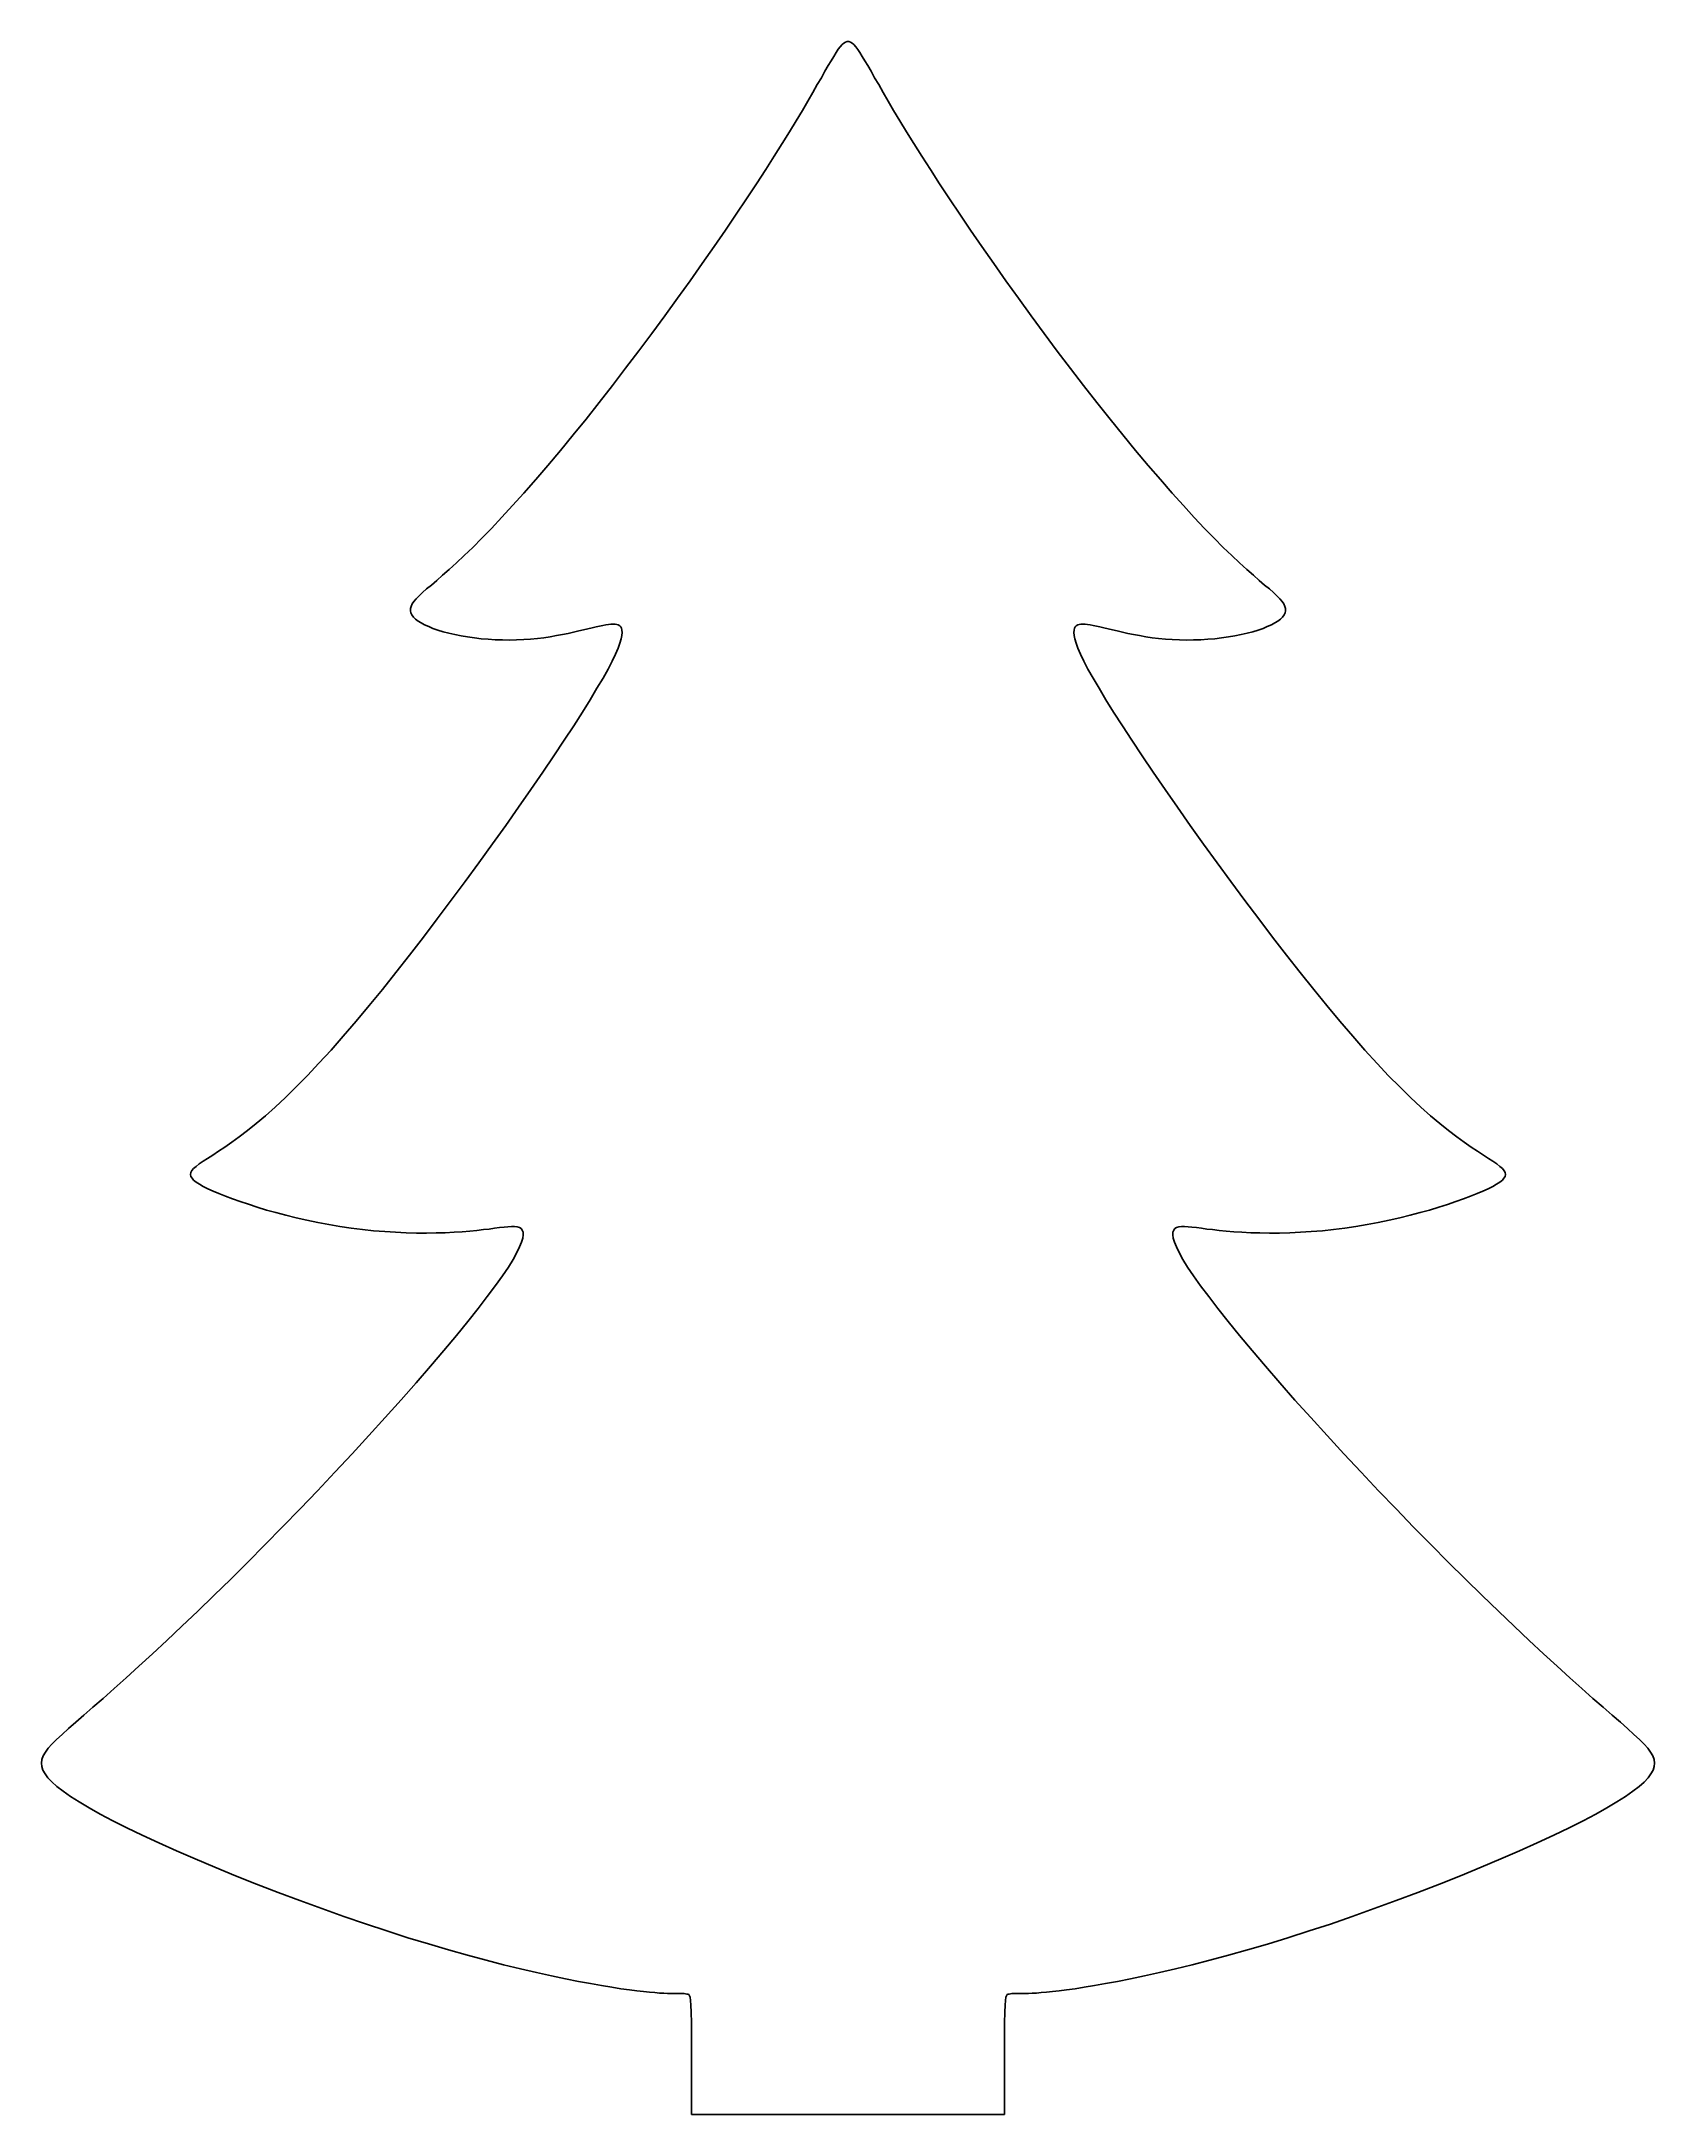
# Model space of a CAD drawing. Extents: x -39 to 39, y -57 to 44.
import ezdxf

# ---------------------------------------------------------------- set-up
doc = ezdxf.new("R2010")
doc.units = 0

msp = doc.modelspace()

# ---------------------------------------------------------------- linework, layer by layer
for p, q in [((-0.58, 43.7), (-0.7, 43.51)), ((-0.48, 43.86), (-0.58, 43.7)), ((-0.38, 43.98), (-0.48, 43.86)), ((-0.29, 44.09), (-0.38, 43.98)), ((-0.2, 44.16), (-0.29, 44.09)), ((-0.12, 44.21), (-0.2, 44.16)), ((-0.04, 44.24), (-0.12, 44.21)), ((0.04, 44.24), (-0.04, 44.24)), ((0.12, 44.21), (0.04, 44.24)), ((0.2, 44.16), (0.12, 44.21)), ((0.29, 44.09), (0.2, 44.16)), ((0.38, 43.98), (0.29, 44.09)), ((0.48, 43.85), (0.38, 43.98)), ((0.58, 43.7), (0.48, 43.85)), ((0.7, 43.51), (0.58, 43.7)), ((-1.13, 42.78), (-1.3, 42.47)), ((-0.97, 43.06), (-1.13, 42.78)), ((-0.83, 43.3), (-0.97, 43.06)), ((-0.7, 43.51), (-0.83, 43.3)), ((0.83, 43.3), (0.7, 43.51)), ((0.97, 43.06), (0.83, 43.3)), ((1.13, 42.78), (0.97, 43.06)), ((1.3, 42.47), (1.13, 42.78)), ((-1.72, 41.75), (-1.96, 41.33)), ((-1.5, 42.13), (-1.72, 41.75)), ((-1.3, 42.47), (-1.5, 42.13)), ((1.5, 42.13), (1.3, 42.47)), ((1.72, 41.74), (1.5, 42.13)), ((1.96, 41.33), (1.72, 41.74)), ((-2.23, 40.87), (-2.53, 40.37)), ((-1.96, 41.33), (-2.23, 40.87)), ((2.23, 40.87), (1.96, 41.33)), ((2.53, 40.37), (2.23, 40.87)), ((-2.86, 39.83), (-3.22, 39.25)), ((-2.53, 40.37), (-2.86, 39.83)), ((2.86, 39.83), (2.53, 40.37)), ((3.22, 39.25), (2.86, 39.83)), ((-3.61, 38.64), (-4.02, 37.98)), ((-3.22, 39.25), (-3.61, 38.64)), ((3.61, 38.63), (3.22, 39.25)), ((4.03, 37.98), (3.61, 38.63)), ((-4.02, 37.98), (-4.47, 37.29)), ((4.47, 37.29), (4.03, 37.98)), ((-4.95, 36.56), (-5.46, 35.81)), ((-4.47, 37.29), (-4.95, 36.56)), ((4.95, 36.56), (4.47, 37.29)), ((5.46, 35.81), (4.95, 36.56)), ((-5.46, 35.81), (-5.99, 35.03)), ((5.99, 35.02), (5.46, 35.81)), ((-5.99, 35.03), (-6.54, 34.22)), ((6.54, 34.22), (5.99, 35.02)), ((-6.54, 34.22), (-7.12, 33.39)), ((7.12, 33.39), (6.54, 34.22)), ((-7.71, 32.55), (-8.32, 31.7)), ((-7.12, 33.39), (-7.71, 32.55)), ((7.71, 32.55), (7.12, 33.39)), ((8.32, 31.7), (7.71, 32.55)), ((-8.32, 31.7), (-8.94, 30.84)), ((8.94, 30.84), (8.32, 31.7)), ((-8.94, 30.84), (-9.58, 29.98)), ((9.58, 29.98), (8.94, 30.84)), ((-9.58, 29.98), (-10.22, 29.13)), ((10.22, 29.12), (9.58, 29.98)), ((-10.22, 29.13), (-10.86, 28.28)), ((10.86, 28.27), (10.22, 29.12)), ((-11.51, 27.43), (-12.15, 26.61)), ((-10.86, 28.28), (-11.51, 27.43)), ((11.51, 27.43), (10.86, 28.27)), ((12.15, 26.61), (11.51, 27.43)), ((-12.15, 26.61), (-12.79, 25.8)), ((12.8, 25.8), (12.15, 26.61)), ((-12.79, 25.8), (-13.43, 25.02)), ((13.43, 25.02), (12.8, 25.8)), ((-13.43, 25.02), (-14.05, 24.26)), ((14.05, 24.26), (13.43, 25.02)), ((-14.66, 23.53), (-15.25, 22.84)), ((-14.05, 24.26), (-14.66, 23.53)), ((14.66, 23.53), (14.05, 24.26)), ((15.26, 22.84), (14.66, 23.53)), ((-15.25, 22.84), (-15.83, 22.18)), ((15.83, 22.18), (15.26, 22.84)), ((-16.38, 21.57), (-16.91, 21)), ((-15.83, 22.18), (-16.38, 21.57)), ((16.38, 21.57), (15.83, 22.18)), ((16.91, 20.99), (16.38, 21.57)), ((-17.41, 20.46), (-17.89, 19.98)), ((-16.91, 21), (-17.41, 20.46)), ((17.41, 20.46), (16.91, 20.99)), ((17.89, 19.98), (17.41, 20.46)), ((-18.33, 19.53), (-18.75, 19.13)), ((-17.89, 19.98), (-18.33, 19.53)), ((18.33, 19.53), (17.89, 19.98)), ((18.75, 19.13), (18.33, 19.53)), ((-19.48, 18.45), (-19.8, 18.17)), ((-19.13, 18.77), (-19.48, 18.45)), ((-18.75, 19.13), (-19.13, 18.77)), ((19.13, 18.77), (18.75, 19.13)), ((19.48, 18.45), (19.13, 18.77)), ((19.8, 18.17), (19.48, 18.45)), ((-20.78, 17.32), (-20.95, 17.16)), ((-20.58, 17.5), (-20.78, 17.32)), ((-20.35, 17.69), (-20.58, 17.5)), ((-20.09, 17.92), (-20.35, 17.69)), ((-19.8, 18.17), (-20.09, 17.92)), ((20.09, 17.91), (19.8, 18.17)), ((20.35, 17.69), (20.09, 17.91)), ((20.58, 17.5), (20.35, 17.69)), ((20.78, 17.32), (20.58, 17.5)), ((20.95, 17.16), (20.78, 17.32)), ((-21.34, 16.65), (-21.37, 16.54)), ((-21.37, 16.54), (-21.37, 16.43)), ((-21.37, 16.43), (-21.35, 16.33)), ((-21.35, 16.33), (-21.3, 16.23)), ((-21.28, 16.77), (-21.34, 16.65)), ((-21.3, 16.23), (-21.23, 16.13)), ((-21.2, 16.89), (-21.28, 16.77)), ((-21.09, 17.02), (-21.2, 16.89)), ((-20.95, 17.16), (-21.09, 17.02)), ((21.09, 17.02), (20.95, 17.16)), ((21.2, 16.89), (21.09, 17.02)), ((21.28, 16.77), (21.2, 16.89)), ((21.23, 16.13), (21.3, 16.23)), ((21.34, 16.65), (21.28, 16.77)), ((21.3, 16.23), (21.35, 16.33)), ((21.37, 16.54), (21.34, 16.65)), ((21.35, 16.33), (21.37, 16.43)), ((21.37, 16.43), (21.37, 16.54)), ((-21.23, 16.13), (-21.13, 16.03)), ((-21.13, 16.03), (-21, 15.93)), ((-21, 15.93), (-20.85, 15.84)), ((-20.85, 15.84), (-20.68, 15.75)), ((-20.68, 15.75), (-20.48, 15.66)), ((-20.48, 15.66), (-20.27, 15.57)), ((-20.27, 15.57), (-20.03, 15.49)), ((-20.03, 15.49), (-19.77, 15.41)), ((-19.77, 15.41), (-19.5, 15.34)), ((-19.5, 15.34), (-19.21, 15.27)), ((-19.21, 15.27), (-18.9, 15.21)), ((-18.9, 15.21), (-18.58, 15.16)), ((-14.54, 15.17), (-14.23, 15.22)), ((-14.23, 15.22), (-13.94, 15.27)), ((-13.94, 15.27), (-13.67, 15.33)), ((-13.67, 15.33), (-13.4, 15.39)), ((-13.4, 15.39), (-13.15, 15.45)), ((-13.15, 15.45), (-12.92, 15.5)), ((-12.92, 15.5), (-12.7, 15.55)), ((-12.7, 15.55), (-12.49, 15.6)), ((-12.49, 15.6), (-12.3, 15.65)), ((-12.3, 15.65), (-12.13, 15.69)), ((-12.13, 15.69), (-11.97, 15.72)), ((-11.97, 15.72), (-11.83, 15.75)), ((-11.83, 15.75), (-11.7, 15.77)), ((-11.7, 15.77), (-11.58, 15.78)), ((-11.58, 15.78), (-11.47, 15.78)), ((-11.47, 15.78), (-11.38, 15.78)), ((-11.38, 15.78), (-11.29, 15.76)), ((-11.29, 15.76), (-11.22, 15.74)), ((-11.22, 15.74), (-11.15, 15.7)), ((-11.15, 15.7), (-11.1, 15.65)), ((-11.1, 15.65), (-11.06, 15.58)), ((-11.04, 15.23), (-11.08, 15.06)), ((-11.06, 15.58), (-11.04, 15.49)), ((-11.04, 15.49), (-11.03, 15.37)), ((-11.03, 15.37), (-11.04, 15.23)), ((11.03, 15.37), (11.04, 15.49)), ((11.04, 15.23), (11.03, 15.37)), ((11.04, 15.49), (11.06, 15.58)), ((11.08, 15.06), (11.04, 15.23)), ((11.06, 15.58), (11.1, 15.65)), ((11.1, 15.65), (11.15, 15.7)), ((11.15, 15.7), (11.22, 15.74)), ((11.22, 15.74), (11.29, 15.76)), ((11.29, 15.76), (11.38, 15.78)), ((11.38, 15.78), (11.47, 15.78)), ((11.47, 15.78), (11.58, 15.78)), ((11.58, 15.78), (11.7, 15.77)), ((11.7, 15.77), (11.83, 15.75)), ((11.83, 15.75), (11.97, 15.72)), ((11.97, 15.72), (12.13, 15.69)), ((12.13, 15.69), (12.3, 15.65)), ((12.3, 15.65), (12.49, 15.6)), ((12.49, 15.6), (12.7, 15.55)), ((12.7, 15.55), (12.92, 15.5)), ((12.92, 15.5), (13.15, 15.45)), ((13.15, 15.45), (13.4, 15.39)), ((13.4, 15.39), (13.66, 15.33)), ((13.66, 15.33), (13.94, 15.27)), ((13.94, 15.27), (14.23, 15.22)), ((14.23, 15.22), (14.54, 15.17)), ((18.58, 15.16), (18.9, 15.21)), ((18.9, 15.21), (19.21, 15.27)), ((19.21, 15.27), (19.5, 15.34)), ((19.5, 15.34), (19.77, 15.41)), ((19.77, 15.41), (20.03, 15.49)), ((20.03, 15.49), (20.27, 15.57)), ((20.27, 15.57), (20.48, 15.66)), ((20.48, 15.66), (20.68, 15.75)), ((20.68, 15.75), (20.85, 15.84)), ((20.85, 15.84), (21, 15.93)), ((21, 15.93), (21.13, 16.03)), ((21.13, 16.03), (21.23, 16.13)), ((-18.58, 15.16), (-18.25, 15.11)), ((-18.25, 15.11), (-17.92, 15.07)), ((-17.92, 15.07), (-17.58, 15.04)), ((-17.58, 15.04), (-17.23, 15.02)), ((-17.23, 15.02), (-16.88, 15.01)), ((-16.88, 15.01), (-16.53, 15)), ((-16.53, 15), (-16.19, 15.01)), ((-16.19, 15.01), (-15.84, 15.03)), ((-15.84, 15.03), (-15.51, 15.05)), ((-15.51, 15.05), (-15.17, 15.08)), ((-15.17, 15.08), (-14.85, 15.12)), ((-14.85, 15.12), (-14.54, 15.17)), ((-11.35, 14.32), (-11.52, 13.98)), ((-11.23, 14.61), (-11.35, 14.32)), ((-11.14, 14.86), (-11.23, 14.61)), ((-11.08, 15.06), (-11.14, 14.86)), ((11.14, 14.86), (11.08, 15.06)), ((11.23, 14.61), (11.14, 14.86)), ((11.35, 14.32), (11.23, 14.61)), ((11.52, 13.98), (11.35, 14.32)), ((14.54, 15.17), (14.85, 15.12)), ((14.85, 15.12), (15.17, 15.08)), ((15.17, 15.08), (15.5, 15.05)), ((15.5, 15.05), (15.84, 15.03)), ((15.84, 15.03), (16.19, 15.01)), ((16.19, 15.01), (16.53, 15)), ((16.53, 15), (16.88, 15.01)), ((16.88, 15.01), (17.23, 15.02)), ((17.23, 15.02), (17.57, 15.04)), ((17.57, 15.04), (17.92, 15.07)), ((17.92, 15.07), (18.25, 15.11)), ((18.25, 15.11), (18.58, 15.16)), ((-11.72, 13.59), (-11.96, 13.15)), ((-11.52, 13.98), (-11.72, 13.59)), ((11.72, 13.59), (11.52, 13.98)), ((11.97, 13.15), (11.72, 13.59)), ((-12.26, 12.65), (-12.59, 12.09)), ((-11.96, 13.15), (-12.26, 12.65)), ((12.26, 12.65), (11.97, 13.15)), ((12.59, 12.09), (12.26, 12.65)), ((-12.97, 11.48), (-13.39, 10.82)), ((-12.59, 12.09), (-12.97, 11.48)), ((12.97, 11.48), (12.59, 12.09)), ((13.4, 10.82), (12.97, 11.48)), ((-13.39, 10.82), (-13.86, 10.11)), ((13.86, 10.11), (13.4, 10.82)), ((-14.37, 9.35), (-14.91, 8.55)), ((-13.86, 10.11), (-14.37, 9.35)), ((14.37, 9.35), (13.86, 10.11)), ((14.91, 8.55), (14.37, 9.35)), ((-14.91, 8.55), (-15.49, 7.71)), ((15.49, 7.71), (14.91, 8.55)), ((-15.49, 7.71), (-16.09, 6.84)), ((16.09, 6.84), (15.49, 7.71)), ((-16.09, 6.84), (-16.72, 5.95)), ((16.72, 5.95), (16.09, 6.84)), ((-16.72, 5.95), (-17.37, 5.05)), ((17.37, 5.04), (16.72, 5.95)), ((-18.03, 4.13), (-18.7, 3.21)), ((-17.37, 5.05), (-18.03, 4.13)), ((18.03, 4.13), (17.37, 5.04)), ((18.7, 3.21), (18.03, 4.13)), ((-18.7, 3.21), (-19.38, 2.3)), ((19.38, 2.29), (18.7, 3.21)), ((-19.38, 2.3), (-20.06, 1.39)), ((20.06, 1.39), (19.38, 2.29)), ((-20.06, 1.39), (-20.74, 0.5)), ((20.74, 0.49), (20.06, 1.39)), ((-20.74, 0.5), (-21.42, -0.38)), ((21.42, -0.38), (20.74, 0.49)), ((-21.42, -0.38), (-22.08, -1.23)), ((22.09, -1.23), (21.42, -0.38)), ((-22.08, -1.23), (-22.74, -2.06)), ((22.75, -2.06), (22.09, -1.23)), ((-23.39, -2.85), (-24.03, -3.61)), ((-22.74, -2.06), (-23.39, -2.85)), ((23.39, -2.85), (22.75, -2.06)), ((24.03, -3.61), (23.39, -2.85)), ((-24.03, -3.61), (-24.65, -4.34)), ((24.65, -4.34), (24.03, -3.61)), ((-25.25, -5.02), (-25.84, -5.66)), ((-24.65, -4.34), (-25.25, -5.02)), ((25.25, -5.02), (24.65, -4.34)), ((25.84, -5.67), (25.25, -5.02)), ((-25.84, -5.66), (-26.4, -6.26)), ((26.4, -6.27), (25.84, -5.67)), ((-26.95, -6.82), (-27.47, -7.33)), ((-26.4, -6.26), (-26.95, -6.82)), ((26.95, -6.82), (26.4, -6.27)), ((27.48, -7.33), (26.95, -6.82)), ((-27.98, -7.8), (-28.45, -8.23)), ((-27.47, -7.33), (-27.98, -7.8)), ((27.98, -7.8), (27.48, -7.33)), ((28.45, -8.23), (27.98, -7.8)), ((-29.33, -8.95), (-29.73, -9.25)), ((-28.91, -8.61), (-29.33, -8.95)), ((-28.45, -8.23), (-28.91, -8.61)), ((28.91, -8.61), (28.45, -8.23)), ((29.33, -8.95), (28.91, -8.61)), ((29.73, -9.25), (29.33, -8.95)), ((-30.75, -9.96), (-31.03, -10.15)), ((-30.44, -9.76), (-30.75, -9.96)), ((-30.1, -9.52), (-30.44, -9.76)), ((-29.73, -9.25), (-30.1, -9.52)), ((30.1, -9.52), (29.73, -9.25)), ((30.44, -9.76), (30.1, -9.52)), ((30.75, -9.96), (30.44, -9.76)), ((31.04, -10.15), (30.75, -9.96)), ((-32.1, -11), (-32.11, -11.09)), ((-32.11, -11.09), (-32.1, -11.19)), ((-32.05, -10.9), (-32.1, -11)), ((-31.96, -10.8), (-32.05, -10.9)), ((-31.84, -10.7), (-31.96, -10.8)), ((-31.69, -10.58), (-31.84, -10.7)), ((-31.5, -10.45), (-31.69, -10.58)), ((-31.28, -10.31), (-31.5, -10.45)), ((-31.03, -10.15), (-31.28, -10.31)), ((31.29, -10.31), (31.04, -10.15)), ((31.5, -10.45), (31.29, -10.31)), ((31.69, -10.58), (31.5, -10.45)), ((31.84, -10.7), (31.69, -10.58)), ((31.96, -10.8), (31.84, -10.7)), ((32.05, -10.91), (31.96, -10.8)), ((32.1, -11), (32.05, -10.91)), ((32.11, -11.09), (32.1, -11)), ((32.1, -11.19), (32.11, -11.09)), ((-32.1, -11.19), (-32.04, -11.28)), ((-32.04, -11.28), (-31.96, -11.37)), ((-31.96, -11.37), (-31.84, -11.47)), ((-31.84, -11.47), (-31.68, -11.57)), ((-31.68, -11.57), (-31.49, -11.68)), ((-31.49, -11.68), (-31.27, -11.79)), ((-31.27, -11.79), (-31.01, -11.91)), ((-31.01, -11.91), (-30.73, -12.03)), ((-30.73, -12.03), (-30.41, -12.15)), ((30.41, -12.15), (30.73, -12.03)), ((30.73, -12.03), (31.01, -11.91)), ((31.01, -11.91), (31.27, -11.79)), ((31.27, -11.79), (31.49, -11.68)), ((31.49, -11.68), (31.68, -11.57)), ((31.68, -11.57), (31.84, -11.47)), ((31.84, -11.47), (31.96, -11.37)), ((31.96, -11.37), (32.04, -11.28)), ((32.04, -11.28), (32.1, -11.19)), ((-30.41, -12.15), (-30.06, -12.29)), ((-30.06, -12.29), (-29.69, -12.42)), ((-29.69, -12.42), (-29.28, -12.55)), ((-29.28, -12.55), (-28.86, -12.69)), ((-28.86, -12.69), (-28.41, -12.83)), ((-28.41, -12.83), (-27.94, -12.96)), ((-27.94, -12.96), (-27.45, -13.09)), ((-27.45, -13.09), (-26.95, -13.22)), ((26.95, -13.22), (27.45, -13.09)), ((27.45, -13.09), (27.94, -12.96)), ((27.94, -12.96), (28.41, -12.83)), ((28.41, -12.83), (28.86, -12.69)), ((28.86, -12.69), (29.28, -12.56)), ((29.28, -12.56), (29.69, -12.42)), ((29.69, -12.42), (30.06, -12.29)), ((30.06, -12.29), (30.41, -12.15)), ((-26.95, -13.22), (-26.43, -13.33)), ((-26.43, -13.33), (-25.9, -13.44)), ((-25.9, -13.44), (-25.36, -13.54)), ((-25.36, -13.54), (-24.82, -13.63)), ((-24.82, -13.63), (-24.27, -13.71)), ((-24.27, -13.71), (-23.72, -13.78)), ((-23.72, -13.78), (-23.17, -13.84)), ((-23.17, -13.84), (-22.63, -13.88)), ((-22.63, -13.88), (-22.1, -13.92)), ((-22.1, -13.92), (-21.58, -13.94)), ((-21.58, -13.94), (-21.07, -13.96)), ((-21.07, -13.96), (-20.58, -13.96)), ((-20.58, -13.96), (-20.11, -13.95)), ((-20.11, -13.95), (-19.67, -13.94)), ((-19.67, -13.94), (-19.24, -13.92)), ((-19.24, -13.92), (-18.85, -13.89)), ((-18.85, -13.89), (-18.47, -13.86)), ((-18.47, -13.86), (-18.13, -13.83)), ((-18.13, -13.83), (-17.81, -13.79)), ((-17.81, -13.79), (-17.52, -13.76)), ((-17.52, -13.76), (-17.26, -13.72)), ((-17.26, -13.72), (-17.02, -13.69)), ((-17.02, -13.69), (-16.8, -13.67)), ((-16.8, -13.67), (-16.61, -13.65)), ((-16.61, -13.65), (-16.44, -13.64)), ((-16.44, -13.64), (-16.29, -13.64)), ((-16.29, -13.64), (-16.16, -13.65)), ((-16.16, -13.65), (-16.05, -13.69)), ((-16.05, -13.69), (-15.97, -13.74)), ((-15.97, -13.74), (-15.91, -13.81)), ((-15.91, -13.81), (-15.87, -13.91)), ((-15.86, -14.04), (-15.89, -14.2)), ((-15.87, -13.91), (-15.86, -14.04)), ((15.86, -14.04), (15.87, -13.91)), ((15.89, -14.2), (15.86, -14.04)), ((15.87, -13.91), (15.91, -13.81)), ((15.91, -13.81), (15.97, -13.74)), ((15.97, -13.74), (16.05, -13.69)), ((16.05, -13.69), (16.16, -13.65)), ((16.16, -13.65), (16.29, -13.64)), ((16.29, -13.64), (16.44, -13.64)), ((16.44, -13.64), (16.61, -13.65)), ((16.61, -13.65), (16.8, -13.67)), ((16.8, -13.67), (17.02, -13.69)), ((17.02, -13.69), (17.26, -13.72)), ((17.26, -13.72), (17.52, -13.76)), ((17.52, -13.76), (17.81, -13.79)), ((17.81, -13.79), (18.13, -13.83)), ((18.13, -13.83), (18.47, -13.86)), ((18.47, -13.86), (18.84, -13.89)), ((18.84, -13.89), (19.24, -13.92)), ((19.24, -13.92), (19.67, -13.94)), ((19.67, -13.94), (20.11, -13.95)), ((20.11, -13.95), (20.58, -13.96)), ((20.58, -13.96), (21.07, -13.96)), ((21.07, -13.96), (21.58, -13.94)), ((21.58, -13.94), (22.1, -13.92)), ((22.1, -13.92), (22.63, -13.88)), ((22.63, -13.88), (23.17, -13.84)), ((23.17, -13.84), (23.72, -13.78)), ((23.72, -13.78), (24.27, -13.71)), ((24.27, -13.71), (24.81, -13.63)), ((24.81, -13.63), (25.36, -13.54)), ((25.36, -13.54), (25.9, -13.44)), ((25.9, -13.44), (26.43, -13.33)), ((26.43, -13.33), (26.95, -13.22)), ((-16.17, -14.91), (-16.36, -15.24)), ((-16.04, -14.63), (-16.17, -14.91)), ((-15.94, -14.4), (-16.04, -14.63)), ((-15.89, -14.2), (-15.94, -14.4)), ((15.94, -14.4), (15.89, -14.2)), ((16.04, -14.63), (15.94, -14.4)), ((16.18, -14.91), (16.04, -14.63)), ((16.36, -15.24), (16.18, -14.91)), ((-16.88, -16.04), (-17.22, -16.52)), ((-16.59, -15.62), (-16.88, -16.04)), ((-16.36, -15.24), (-16.59, -15.62)), ((16.59, -15.62), (16.36, -15.24)), ((16.88, -16.05), (16.59, -15.62)), ((17.22, -16.53), (16.88, -16.05)), ((-17.62, -17.06), (-18.07, -17.64)), ((-17.22, -16.52), (-17.62, -17.06)), ((17.62, -17.06), (17.22, -16.53)), ((18.07, -17.64), (17.62, -17.06)), ((-18.07, -17.64), (-18.57, -18.28)), ((18.57, -18.28), (18.07, -17.64)), ((-19.13, -18.96), (-19.74, -19.69)), ((-18.57, -18.28), (-19.13, -18.96)), ((19.13, -18.96), (18.57, -18.28)), ((19.74, -19.69), (19.13, -18.96)), ((-19.74, -19.69), (-20.39, -20.46)), ((20.39, -20.46), (19.74, -19.69)), ((-20.39, -20.46), (-21.09, -21.27)), ((21.09, -21.27), (20.39, -20.46)), ((-21.83, -22.1), (-22.6, -22.97)), ((-21.09, -21.27), (-21.83, -22.1)), ((21.83, -22.11), (21.09, -21.27)), ((22.6, -22.97), (21.83, -22.11)), ((-22.6, -22.97), (-23.4, -23.85)), ((23.4, -23.85), (22.6, -22.97)), ((-23.4, -23.85), (-24.22, -24.74)), ((24.22, -24.74), (23.4, -23.85)), ((-24.22, -24.74), (-25.06, -25.64)), ((25.06, -25.64), (24.22, -24.74)), ((-25.06, -25.64), (-25.91, -26.54)), ((25.91, -26.54), (25.06, -25.64)), ((-25.91, -26.54), (-26.76, -27.43)), ((26.77, -27.43), (25.91, -26.54)), ((-27.62, -28.31), (-28.48, -29.18)), ((-26.76, -27.43), (-27.62, -28.31)), ((27.62, -28.32), (26.77, -27.43)), ((28.48, -29.18), (27.62, -28.32)), ((-28.48, -29.18), (-29.32, -30.03)), ((29.32, -30.03), (28.48, -29.18)), ((-29.32, -30.03), (-30.15, -30.86)), ((30.16, -30.86), (29.32, -30.03)), ((-30.15, -30.86), (-30.97, -31.66)), ((30.97, -31.66), (30.16, -30.86)), ((-30.97, -31.66), (-31.76, -32.42)), ((31.77, -32.43), (30.97, -31.66)), ((-32.53, -33.16), (-33.27, -33.85)), ((-31.76, -32.42), (-32.53, -33.16)), ((32.53, -33.16), (31.77, -32.43)), ((33.27, -33.85), (32.53, -33.16)), ((-33.27, -33.85), (-33.97, -34.5)), ((33.97, -34.5), (33.27, -33.85)), ((-34.63, -35.11), (-35.26, -35.68)), ((-33.97, -34.5), (-34.63, -35.11)), ((34.64, -35.11), (33.97, -34.5)), ((35.26, -35.68), (34.64, -35.11)), ((-35.84, -36.2), (-36.38, -36.68)), ((-35.26, -35.68), (-35.84, -36.2)), ((35.84, -36.2), (35.26, -35.68)), ((36.38, -36.68), (35.84, -36.2)), ((-36.88, -37.11), (-37.32, -37.5)), ((-36.38, -36.68), (-36.88, -37.11)), ((36.88, -37.11), (36.38, -36.68)), ((37.32, -37.5), (36.88, -37.11)), ((-38.39, -38.44), (-38.66, -38.69)), ((-38.08, -38.16), (-38.39, -38.44)), ((-37.72, -37.85), (-38.08, -38.16)), ((-37.32, -37.5), (-37.72, -37.85)), ((37.73, -37.85), (37.32, -37.5)), ((38.08, -38.16), (37.73, -37.85)), ((38.39, -38.44), (38.08, -38.16)), ((38.66, -38.69), (38.39, -38.44)), ((-39.2, -39.31), (-39.31, -39.49)), ((-39.06, -39.12), (-39.2, -39.31)), ((-38.88, -38.92), (-39.06, -39.12)), ((-38.66, -38.69), (-38.88, -38.92)), ((38.88, -38.92), (38.66, -38.69)), ((39.06, -39.12), (38.88, -38.92)), ((39.2, -39.31), (39.06, -39.12)), ((39.31, -39.49), (39.2, -39.31)), ((-39.37, -39.67), (-39.39, -39.84)), ((-39.39, -39.84), (-39.38, -40.01)), ((-39.38, -40.01), (-39.32, -40.18)), ((-39.31, -39.49), (-39.37, -39.67)), ((-39.32, -40.18), (-39.22, -40.37)), ((-39.22, -40.37), (-39.08, -40.56)), ((39.08, -40.56), (39.22, -40.37)), ((39.22, -40.37), (39.32, -40.19)), ((39.37, -39.67), (39.31, -39.49)), ((39.32, -40.19), (39.38, -40.01)), ((39.39, -39.84), (39.37, -39.67)), ((39.38, -40.01), (39.39, -39.84)), ((-39.08, -40.56), (-38.88, -40.76)), ((-38.88, -40.76), (-38.64, -40.98)), ((-38.64, -40.98), (-38.34, -41.22)), ((-38.34, -41.22), (-37.98, -41.47)), ((-37.98, -41.47), (-37.56, -41.74)), ((37.56, -41.74), (37.98, -41.47)), ((37.98, -41.47), (38.34, -41.22)), ((38.34, -41.22), (38.64, -40.98)), ((38.64, -40.98), (38.88, -40.77)), ((38.88, -40.77), (39.08, -40.56)), ((-37.56, -41.74), (-37.07, -42.03)), ((-37.07, -42.03), (-36.52, -42.33)), ((-36.52, -42.33), (-35.9, -42.66)), ((35.9, -42.66), (36.52, -42.33)), ((36.52, -42.33), (37.07, -42.03)), ((37.07, -42.03), (37.56, -41.74)), ((-35.9, -42.66), (-35.22, -43)), ((-35.22, -43), (-34.47, -43.36)), ((-34.47, -43.36), (-33.66, -43.74)), ((33.66, -43.74), (34.47, -43.36)), ((34.47, -43.36), (35.22, -43)), ((35.22, -43), (35.9, -42.66)), ((-33.66, -43.74), (-32.8, -44.12)), ((-32.8, -44.12), (-31.88, -44.52)), ((-31.88, -44.52), (-30.92, -44.93)), ((30.92, -44.93), (31.88, -44.52)), ((31.88, -44.52), (32.8, -44.13)), ((32.8, -44.13), (33.66, -43.74)), ((-30.92, -44.93), (-29.92, -45.34)), ((-29.92, -45.34), (-28.89, -45.75)), ((28.89, -45.75), (29.92, -45.34)), ((29.92, -45.34), (30.92, -44.93)), ((-28.89, -45.75), (-27.84, -46.16)), ((-27.84, -46.16), (-26.78, -46.56)), ((-26.78, -46.56), (-25.7, -46.95)), ((25.7, -46.95), (26.77, -46.56)), ((26.77, -46.56), (27.84, -46.16)), ((27.84, -46.16), (28.89, -45.75)), ((-25.7, -46.95), (-24.63, -47.33)), ((-24.63, -47.33), (-23.57, -47.69)), ((23.57, -47.7), (24.63, -47.33)), ((24.63, -47.33), (25.7, -46.95)), ((-23.57, -47.69), (-22.53, -48.04)), ((-22.53, -48.04), (-21.5, -48.37)), ((-21.5, -48.37), (-20.49, -48.67)), ((20.49, -48.68), (21.49, -48.37)), ((21.49, -48.37), (22.52, -48.04)), ((22.52, -48.04), (23.57, -47.7)), ((-20.49, -48.67), (-19.52, -48.96)), ((-19.52, -48.96), (-18.58, -49.22)), ((-18.58, -49.22), (-17.68, -49.47)), ((-17.68, -49.47), (-16.82, -49.69)), ((16.81, -49.69), (17.68, -49.47)), ((17.68, -49.47), (18.58, -49.22)), ((18.58, -49.22), (19.52, -48.96)), ((19.52, -48.96), (20.49, -48.68)), ((-16.82, -49.69), (-16, -49.89)), ((-16, -49.89), (-15.22, -50.07)), ((-15.22, -50.07), (-14.49, -50.23)), ((-14.49, -50.23), (-13.8, -50.37)), ((-13.8, -50.37), (-13.17, -50.5)), ((-13.17, -50.5), (-12.58, -50.61)), ((-12.58, -50.61), (-12.04, -50.71)), ((12.04, -50.71), (12.58, -50.61)), ((12.58, -50.61), (13.17, -50.5)), ((13.17, -50.5), (13.8, -50.37)), ((13.8, -50.37), (14.49, -50.23)), ((14.49, -50.23), (15.22, -50.07)), ((15.22, -50.07), (15.99, -49.89)), ((15.99, -49.89), (16.81, -49.69)), ((-12.04, -50.71), (-11.54, -50.79)), ((-11.54, -50.79), (-11.09, -50.86)), ((-11.09, -50.86), (-10.68, -50.92)), ((-10.68, -50.92), (-10.32, -50.97)), ((-10.32, -50.97), (-9.99, -51)), ((-9.99, -51), (-9.7, -51.03)), ((-9.7, -51.03), (-9.44, -51.05)), ((-9.44, -51.05), (-9.21, -51.07)), ((-9.21, -51.07), (-9, -51.08)), ((-9, -51.08), (-8.82, -51.09)), ((-8.82, -51.09), (-8.66, -51.09)), ((-8.66, -51.09), (-8.52, -51.1)), ((-8.52, -51.1), (-8.39, -51.1)), ((-8.39, -51.1), (-8.28, -51.1)), ((-8.28, -51.1), (-8.18, -51.1)), ((-8.18, -51.1), (-8.09, -51.1)), ((-8.09, -51.1), (-8.01, -51.1)), ((-8.01, -51.1), (-7.94, -51.11)), ((-7.94, -51.11), (-7.88, -51.12)), ((-7.88, -51.12), (-7.83, -51.13)), ((-7.83, -51.13), (-7.78, -51.15)), ((-7.78, -51.15), (-7.74, -51.2)), ((-7.74, -51.2), (-7.71, -51.28)), ((-7.71, -51.28), (-7.69, -51.43)), ((-7.69, -51.43), (-7.67, -51.66)), ((7.67, -51.66), (7.69, -51.43)), ((7.69, -51.43), (7.71, -51.28)), ((7.71, -51.28), (7.74, -51.2)), ((7.74, -51.2), (7.78, -51.15)), ((7.78, -51.15), (7.83, -51.13)), ((7.83, -51.13), (7.88, -51.12)), ((7.88, -51.12), (7.94, -51.11)), ((7.94, -51.11), (8.01, -51.1)), ((8.01, -51.1), (8.09, -51.1)), ((8.09, -51.1), (8.18, -51.1)), ((8.18, -51.1), (8.28, -51.1)), ((8.28, -51.1), (8.39, -51.1)), ((8.39, -51.1), (8.52, -51.1)), ((8.52, -51.1), (8.66, -51.09)), ((8.66, -51.09), (8.82, -51.09)), ((8.82, -51.09), (9, -51.08)), ((9, -51.08), (9.21, -51.07)), ((9.21, -51.07), (9.44, -51.05)), ((9.44, -51.05), (9.7, -51.03)), ((9.7, -51.03), (9.99, -51)), ((9.99, -51), (10.32, -50.97)), ((10.32, -50.97), (10.68, -50.92)), ((10.68, -50.92), (11.09, -50.86)), ((11.09, -50.86), (11.54, -50.79)), ((11.54, -50.79), (12.04, -50.71)), ((-7.67, -51.66), (-7.66, -52.01)), ((-7.66, -52.01), (-7.65, -52.52)), ((-7.65, -52.52), (-7.64, -53.22)), ((7.64, -53.22), (7.65, -52.52)), ((7.65, -52.52), (7.66, -52.01)), ((7.66, -52.01), (7.67, -51.66)), ((-7.64, -53.22), (-7.64, -54.17)), ((7.64, -54.17), (7.64, -53.22)), ((-7.64, -54.17), (-7.64, -55.41)), ((7.64, -55.41), (7.64, -54.17)), ((-7.64, -55.41), (-7.64, -57)), ((7.64, -57.01), (7.64, -55.41)), ((7.64, -57.01), (-7.64, -57))]:
    msp.add_line(p, q)

doc.saveas('drawing.dxf')
